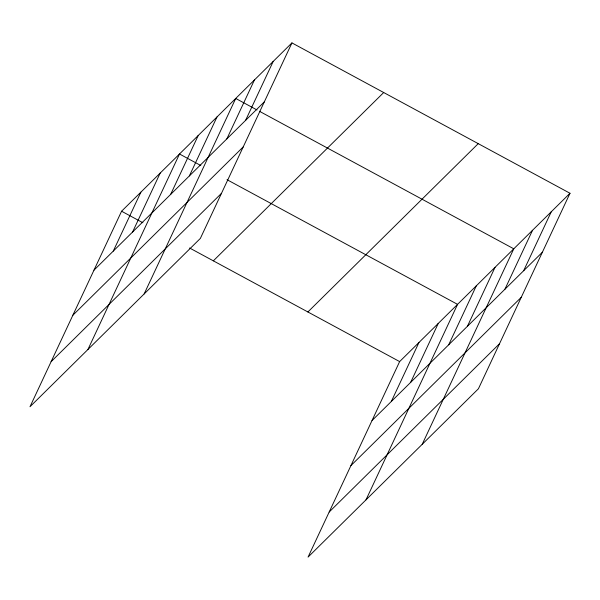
<?xml version="1.0" encoding="UTF-8"?>
<svg xmlns="http://www.w3.org/2000/svg" width="600" height="600" viewBox="0 0 600 600"><rect width="100%" height="100%" fill="white"/><g stroke="black" fill="none" stroke-linecap="round" stroke-linejoin="round"><path stroke-width="0.9" d="M291.938 42.907L121.583 211.23L30 406.732L200.362 238.41L291.938 42.907L570 193.267L478.418 388.77L308.062 557.092L399.638 361.59L570 193.267M113.273 251.1L140.887 192.15M132.585 232.02L160.192 173.078M87.922 349.5L179.505 153.998L200.805 165.517M170.632 194.43L198.24 135.48M189.368 175.913L216.983 116.97M144.142 293.955L235.725 98.453L257.025 109.972M226.845 138.885L254.46 79.935M245.587 120.368L273.202 61.425M391.335 401.46L418.95 342.51M410.64 382.38L438.255 323.438M365.985 499.868L457.56 304.358L227.025 179.692M448.688 344.79L476.303 285.847M467.43 326.272L495.045 267.33M422.197 444.322L513.78 248.812L259.478 111.3M504.908 289.245L532.523 230.303M523.65 270.728L551.257 211.785M93.968 270.173L264.33 101.85M72.863 315.24L243.218 146.917M51.113 361.665L221.468 193.35M213.337 260.85L383.7 92.528M307.882 311.97L478.237 143.648M372.03 420.533L542.385 252.218M350.918 465.6L521.28 297.278M329.168 512.033L499.53 343.71M121.583 211.23L142.882 222.743M189.585 247.995L399.638 361.59"/></g></svg>
